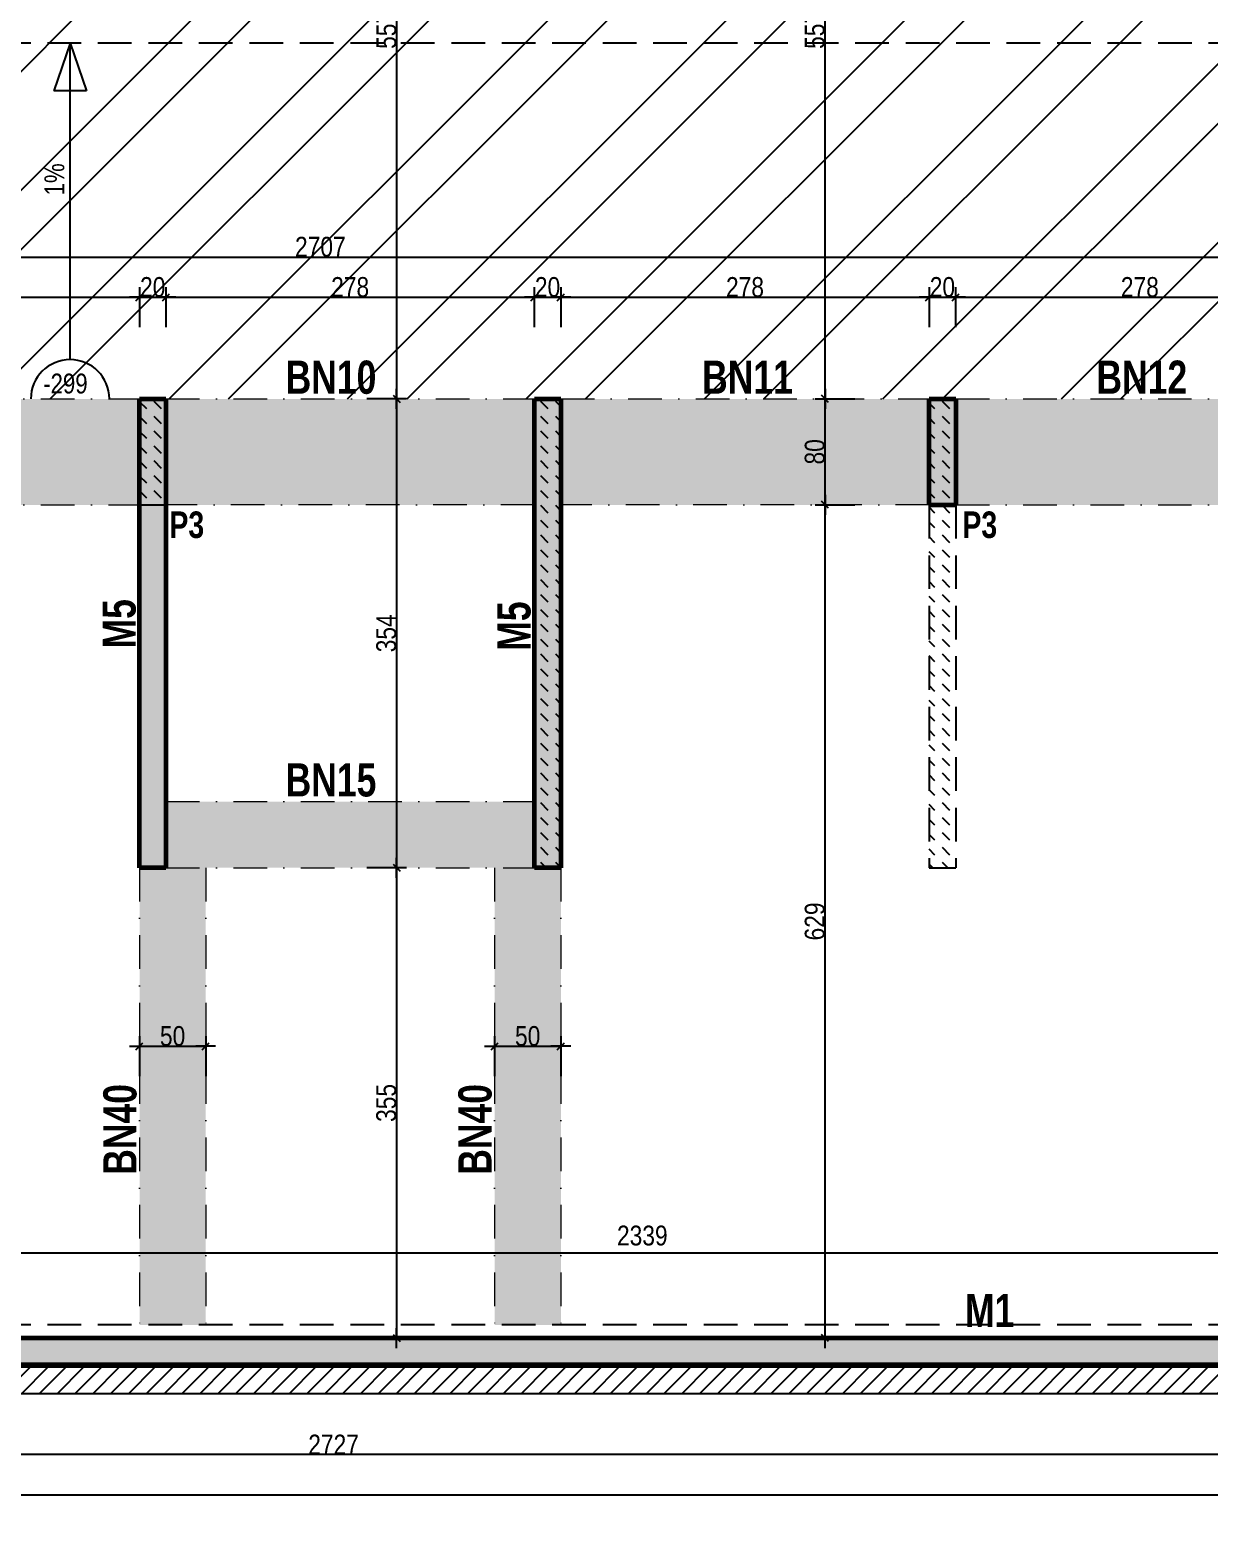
# Model space of a CAD drawing. Header units: millimetres. Extents: x -1921 to 5237, y 0 to 8595.
# Drawn here: x 1956 to 2846, y 2286 to 3417 of the extents above; entities that cross this region are included whole.
import ezdxf
from ezdxf.enums import TextEntityAlignment as Align

# ---------------------------------------------------------------- set-up
doc = ezdxf.new("R2010")
doc.units = ezdxf.units.MM
doc.linetypes.add('CACHEX2', pattern=[19.05, 12.7, -6.35])
doc.linetypes.add('TIRETPTX2', pattern=[50.8, 25.4, -12.7, 0, -12.7])
for name, color, linetype in [('01_cote_gen', 4, 'Continuous'), ('01_linteaux', 2, 'Continuous'), ('01_murs_sup', 2, 'CACHEX2'), ('01_poch_BN', 9, 'Continuous'), ('01_poch_murs', 253, 'Continuous'), ('01_poch_poteaux', 250, 'Continuous'), ('01_texte', 230, 'Continuous'), ('AA_COTES', 2, 'Continuous')]:
    doc.layers.add(name, color=color, linetype=linetype)
doc.layers.add('01_murs_coup', color=5, linetype='Continuous', lineweight=60)
doc.layers.add('01_tram_axes', color=2, linetype='TIRETPTX2', lineweight=9)
doc.styles.add('impact', font='impact.ttf')
doc.styles.add('MATTE_TXT', font='arial.ttf')
doc.styles.add('STYLE2', font='ARIALN.TTF')
doc.dimstyles.new('JB50', dxfattribs={"dimscale": 0.1, "dimtxt": 150, "dimasz": 15, "dimexe": 0.1, "dimexo": 0.1, "dimgap": 0.09, "dimtad": 1, "dimdec": 1, "dimdsep": 46, "dimtxsty": 'STYLE2', "dimblk1": 'BOND_G', "dimblk2": 'BOND_D', "dimsah": 1, "dimcen": 1.5, "dimdle": 0.01, "dimse1": 1, "dimse2": 1, "dimclrd": 4, "dimclre": 2, "dimclrt": 6, "dimazin": 2, "dimtfac": 2.333333, "dimtdec": 1, "dimtix": 1, "dimtmove": 2, "dimatfit": 3, "dimldrblk": 'BOND_G', "dimfxl": 1, "dimtolj": 1, "dimtzin": 0, "dimarcsym": 0})
pattern_1 = [(135, (-40566.9674, 43643.463), (-11.2253202, 9e-16), [7.9375, -7.9375])]

# ---------------------------------------------------------------- blocks, each defined once
blk = doc.blocks.new('BOND_G')
at = {"layer": 'AA_COTES', "color": 0}
for p, q in [((0, -5), (0, 15)), ((5, 0), (-5, 0)), ((1.77, 1.77), (-1.77, -1.77))]:
    blk.add_line(p, q, dxfattribs=at)
blk = doc.blocks.new('BOND_D')
at = {"layer": 'AA_COTES', "color": 0}
for p, q in [((5, 0), (-5, 0)), ((-1.77, -1.77), (1.77, 1.77)), ((0, 5), (0, -15))]:
    blk.add_line(p, q, dxfattribs=at)
blk = doc.blocks.new('*D236')
at = {"layer": '01_cote_gen', "color": 4, "lineweight": -2, "transparency": 16777216}
blk.add_line((1762.4, 3215.6), (2037.4, 3215.6), dxfattribs=at)
at = {"layer": 'DEFPOINTS', "color": 0}
for p in [(2038.9, 3215.6), (1760.9, 3193.1), (2038.9, 3193.1)]:
    blk.add_point(p, dxfattribs=at)
at = {"layer": '01_cote_gen', "color": 4, "lineweight": -2, "transparency": 16777216, "xscale": 1.5, "yscale": 1.5, "zscale": 1.5, "rotation": 180}
blk.add_blockref('BOND_G', (1760.9, 3215.6), dxfattribs=at)
at = {"layer": '01_cote_gen', "color": 4, "lineweight": -2, "transparency": 16777216, "xscale": 1.5, "yscale": 1.5, "zscale": 1.5}
blk.add_blockref('BOND_D', (2038.9, 3215.6), dxfattribs=at)
at = {"layer": '01_cote_gen', "color": 6, "transparency": 16777216, "insert": (1899.9, 3223.2), "char_height": 15, "attachment_point": 5, "style": 'STYLE2'}
blk.add_mtext('\\A1;278', dxfattribs=at)
blk = doc.blocks.new('*D237')
at = {"layer": '01_cote_gen', "color": 4, "lineweight": -2, "transparency": 16777216}
blk.add_line((2040.4, 3215.6), (2057.4, 3215.6), dxfattribs=at)
at = {"layer": 'DEFPOINTS', "color": 0}
for p in [(2058.9, 3215.6), (2038.9, 3193.1), (2058.9, 3193.1)]:
    blk.add_point(p, dxfattribs=at)
at = {"layer": '01_cote_gen', "color": 4, "lineweight": -2, "transparency": 16777216, "xscale": 1.5, "yscale": 1.5, "zscale": 1.5, "rotation": 180}
blk.add_blockref('BOND_G', (2038.9, 3215.6), dxfattribs=at)
at = {"layer": '01_cote_gen', "color": 4, "lineweight": -2, "transparency": 16777216, "xscale": 1.5, "yscale": 1.5, "zscale": 1.5}
blk.add_blockref('BOND_D', (2058.9, 3215.6), dxfattribs=at)
at = {"layer": '01_cote_gen', "color": 6, "transparency": 16777216, "insert": (2048.9, 3223.2), "char_height": 15, "attachment_point": 5, "style": 'STYLE2'}
blk.add_mtext('\\A1;20', dxfattribs=at)
blk = doc.blocks.new('*D238')
at = {"layer": '01_cote_gen', "color": 4, "lineweight": -2, "transparency": 16777216}
blk.add_line((2060.4, 3215.6), (2335.4, 3215.6), dxfattribs=at)
at = {"layer": 'DEFPOINTS', "color": 0}
for p in [(2336.9, 3215.6), (2058.9, 3193.1), (2336.9, 3193.1)]:
    blk.add_point(p, dxfattribs=at)
at = {"layer": '01_cote_gen', "color": 4, "lineweight": -2, "transparency": 16777216, "xscale": 1.5, "yscale": 1.5, "zscale": 1.5, "rotation": 180}
blk.add_blockref('BOND_G', (2058.9, 3215.6), dxfattribs=at)
at = {"layer": '01_cote_gen', "color": 4, "lineweight": -2, "transparency": 16777216, "xscale": 1.5, "yscale": 1.5, "zscale": 1.5}
blk.add_blockref('BOND_D', (2336.9, 3215.6), dxfattribs=at)
at = {"layer": '01_cote_gen', "color": 6, "transparency": 16777216, "insert": (2197.9, 3223.2), "char_height": 15, "attachment_point": 5, "style": 'STYLE2'}
blk.add_mtext('\\A1;278', dxfattribs=at)
blk = doc.blocks.new('*D239')
at = {"layer": '01_cote_gen', "color": 4, "lineweight": -2, "transparency": 16777216}
blk.add_line((2338.4, 3215.6), (2355.4, 3215.6), dxfattribs=at)
at = {"layer": 'DEFPOINTS', "color": 0}
for p in [(2356.9, 3215.6), (2336.9, 3193.1), (2356.9, 3193.1)]:
    blk.add_point(p, dxfattribs=at)
at = {"layer": '01_cote_gen', "color": 4, "lineweight": -2, "transparency": 16777216, "xscale": 1.5, "yscale": 1.5, "zscale": 1.5, "rotation": 180}
blk.add_blockref('BOND_G', (2336.9, 3215.6), dxfattribs=at)
at = {"layer": '01_cote_gen', "color": 4, "lineweight": -2, "transparency": 16777216, "xscale": 1.5, "yscale": 1.5, "zscale": 1.5}
blk.add_blockref('BOND_D', (2356.9, 3215.6), dxfattribs=at)
at = {"layer": '01_cote_gen', "color": 6, "transparency": 16777216, "insert": (2346.9, 3223.2), "char_height": 15, "attachment_point": 5, "style": 'STYLE2'}
blk.add_mtext('\\A1;20', dxfattribs=at)
blk = doc.blocks.new('*D240')
at = {"layer": '01_cote_gen', "color": 4, "lineweight": -2, "transparency": 16777216}
blk.add_line((2358.4, 3215.6), (2633.4, 3215.6), dxfattribs=at)
at = {"layer": 'DEFPOINTS', "color": 0}
for p in [(2634.9, 3215.6), (2356.9, 3193.1), (2634.9, 3193.1)]:
    blk.add_point(p, dxfattribs=at)
at = {"layer": '01_cote_gen', "color": 4, "lineweight": -2, "transparency": 16777216, "xscale": 1.5, "yscale": 1.5, "zscale": 1.5, "rotation": 180}
blk.add_blockref('BOND_G', (2356.9, 3215.6), dxfattribs=at)
at = {"layer": '01_cote_gen', "color": 4, "lineweight": -2, "transparency": 16777216, "xscale": 1.5, "yscale": 1.5, "zscale": 1.5}
blk.add_blockref('BOND_D', (2634.9, 3215.6), dxfattribs=at)
at = {"layer": '01_cote_gen', "color": 6, "transparency": 16777216, "insert": (2495.9, 3223.2), "char_height": 15, "attachment_point": 5, "style": 'STYLE2'}
blk.add_mtext('\\A1;278', dxfattribs=at)
blk = doc.blocks.new('*D241')
at = {"layer": '01_cote_gen', "color": 4, "lineweight": -2, "transparency": 16777216}
blk.add_line((2636.4, 3215.6), (2653.4, 3215.6), dxfattribs=at)
at = {"layer": 'DEFPOINTS', "color": 0}
for p in [(2654.9, 3215.6), (2634.9, 3193.1), (2654.9, 3193.1)]:
    blk.add_point(p, dxfattribs=at)
at = {"layer": '01_cote_gen', "color": 4, "lineweight": -2, "transparency": 16777216, "xscale": 1.5, "yscale": 1.5, "zscale": 1.5, "rotation": 180}
blk.add_blockref('BOND_G', (2634.9, 3215.6), dxfattribs=at)
at = {"layer": '01_cote_gen', "color": 4, "lineweight": -2, "transparency": 16777216, "xscale": 1.5, "yscale": 1.5, "zscale": 1.5}
blk.add_blockref('BOND_D', (2654.9, 3215.6), dxfattribs=at)
at = {"layer": '01_cote_gen', "color": 6, "transparency": 16777216, "insert": (2644.9, 3223.2), "char_height": 15, "attachment_point": 5, "style": 'STYLE2'}
blk.add_mtext('\\A1;20', dxfattribs=at)
blk = doc.blocks.new('*D242')
at = {"layer": '01_cote_gen', "color": 4, "lineweight": -2, "transparency": 16777216}
blk.add_line((2656.4, 3215.6), (2931.4, 3215.6), dxfattribs=at)
at = {"layer": 'DEFPOINTS', "color": 0}
for p in [(2932.9, 3215.6), (2654.9, 3193.1), (2932.9, 3193.1)]:
    blk.add_point(p, dxfattribs=at)
at = {"layer": '01_cote_gen', "color": 4, "lineweight": -2, "transparency": 16777216, "xscale": 1.5, "yscale": 1.5, "zscale": 1.5, "rotation": 180}
blk.add_blockref('BOND_G', (2654.9, 3215.6), dxfattribs=at)
at = {"layer": '01_cote_gen', "color": 4, "lineweight": -2, "transparency": 16777216, "xscale": 1.5, "yscale": 1.5, "zscale": 1.5}
blk.add_blockref('BOND_D', (2932.9, 3215.6), dxfattribs=at)
at = {"layer": '01_cote_gen', "color": 6, "transparency": 16777216, "insert": (2793.9, 3223.2), "char_height": 15, "attachment_point": 5, "style": 'STYLE2'}
blk.add_mtext('\\A1;278', dxfattribs=at)
blk = doc.blocks.new('*D255')
at = {"layer": '01_cote_gen', "color": 4, "lineweight": -2, "transparency": 16777216}
blk.add_line((1191.4, 2494.2), (3527.4, 2494.2), dxfattribs=at)
at = {"layer": 'DEFPOINTS', "color": 0}
for p in [(3528.9, 2554.3), (1189.9, 2508.2), (3528.9, 2494.2)]:
    blk.add_point(p, dxfattribs=at)
at = {"layer": '01_cote_gen', "color": 4, "lineweight": -2, "transparency": 16777216, "xscale": 1.5, "yscale": 1.5, "zscale": 1.5, "rotation": 180}
blk.add_blockref('BOND_G', (1189.9, 2494.2), dxfattribs=at)
at = {"layer": '01_cote_gen', "color": 4, "lineweight": -2, "transparency": 16777216, "xscale": 1.5, "yscale": 1.5, "zscale": 1.5}
blk.add_blockref('BOND_D', (3528.9, 2494.2), dxfattribs=at)
at = {"layer": '01_cote_gen', "color": 6, "transparency": 16777216, "insert": (2418.4, 2507.2), "char_height": 15, "attachment_point": 5, "style": 'STYLE2'}
blk.add_mtext('\\A1;2339', dxfattribs=at)
blk = doc.blocks.new('*D266')
at = {"layer": '01_cote_gen', "color": 4, "lineweight": -2, "transparency": 16777216}
blk.add_line((823.4, 3245.9), (3527.4, 3245.9), dxfattribs=at)
at = {"layer": 'DEFPOINTS', "color": 0}
for p in [(3528.9, 3245.9), (3528.9, 3223.1), (821.9, 3193.1)]:
    blk.add_point(p, dxfattribs=at)
at = {"layer": '01_cote_gen', "color": 4, "lineweight": -2, "transparency": 16777216, "xscale": 1.5, "yscale": 1.5, "zscale": 1.5, "rotation": 180}
blk.add_blockref('BOND_G', (821.9, 3245.9), dxfattribs=at)
at = {"layer": '01_cote_gen', "color": 4, "lineweight": -2, "transparency": 16777216, "xscale": 1.5, "yscale": 1.5, "zscale": 1.5}
blk.add_blockref('BOND_D', (3528.9, 3245.9), dxfattribs=at)
at = {"layer": '01_cote_gen', "color": 6, "transparency": 16777216, "insert": (2175.4, 3253.6), "char_height": 15, "attachment_point": 5, "style": 'STYLE2'}
blk.add_mtext('\\A1;2707', dxfattribs=at)
blk = doc.blocks.new('*D343')
at = {"layer": '01_cote_gen', "color": 4, "lineweight": -2, "transparency": 16777216}
blk.add_line((2232.9, 3694.3), (2232.9, 3140.4), dxfattribs=at)
at = {"layer": 'DEFPOINTS', "color": 0}
for p in [(2210.4, 3695.8), (2058.9, 3138.9), (2232.9, 3138.9)]:
    blk.add_point(p, dxfattribs=at)
at = {"layer": '01_cote_gen', "color": 4, "lineweight": -2, "transparency": 16777216, "xscale": 1.5, "yscale": 1.5, "zscale": 1.5}
for name, p, rotation in [('BOND_G', (2232.9, 3695.8), 90), ('BOND_D', (2232.9, 3138.9), 270)]:
    blk.add_blockref(name, p, dxfattribs=dict(at, rotation=rotation))
at = {"layer": '01_cote_gen', "color": 6, "transparency": 16777216, "insert": (2225.3, 3417.4), "char_height": 15, "attachment_point": 5, "rotation": 90, "style": 'STYLE2'}
blk.add_mtext('\\A1;557', dxfattribs=at)
blk = doc.blocks.new('*D344')
at = {"layer": '01_cote_gen', "color": 4, "lineweight": -2, "transparency": 16777216}
blk.add_line((2232.9, 3137.4), (2232.9, 2786.4), dxfattribs=at)
at = {"layer": 'DEFPOINTS', "color": 0}
for p in [(2210.4, 3138.9), (2058.9, 2784.9), (2232.9, 2784.9)]:
    blk.add_point(p, dxfattribs=at)
at = {"layer": '01_cote_gen', "color": 4, "lineweight": -2, "transparency": 16777216, "xscale": 1.5, "yscale": 1.5, "zscale": 1.5}
for name, p, rotation in [('BOND_G', (2232.9, 3138.9), 90), ('BOND_D', (2232.9, 2784.9), 270)]:
    blk.add_blockref(name, p, dxfattribs=dict(at, rotation=rotation))
at = {"layer": '01_cote_gen', "color": 6, "transparency": 16777216, "insert": (2225.2, 2961.9), "char_height": 15, "attachment_point": 5, "rotation": 90, "style": 'STYLE2'}
blk.add_mtext('\\A1;354', dxfattribs=at)
blk = doc.blocks.new('*D345')
at = {"layer": '01_cote_gen', "color": 4, "lineweight": -2, "transparency": 16777216}
blk.add_line((2232.9, 2783.4), (2232.9, 2431.4), dxfattribs=at)
at = {"layer": 'DEFPOINTS', "color": 0}
for p in [(2210.4, 2784.9), (2210.4, 2429.9), (2232.9, 2429.9)]:
    blk.add_point(p, dxfattribs=at)
at = {"layer": '01_cote_gen', "color": 4, "lineweight": -2, "transparency": 16777216, "xscale": 1.5, "yscale": 1.5, "zscale": 1.5}
for name, p, rotation in [('BOND_G', (2232.9, 2784.9), 90), ('BOND_D', (2232.9, 2429.9), 270)]:
    blk.add_blockref(name, p, dxfattribs=dict(at, rotation=rotation))
at = {"layer": '01_cote_gen', "color": 6, "transparency": 16777216, "insert": (2225.2, 2607.4), "char_height": 15, "attachment_point": 5, "rotation": 90, "style": 'STYLE2'}
blk.add_mtext('\\A1;355', dxfattribs=at)
blk = doc.blocks.new('*D346')
at = {"layer": '01_cote_gen', "color": 4, "lineweight": -2, "transparency": 16777216}
blk.add_line((2556.3, 3060.4), (2556.3, 3137.4), dxfattribs=at)
at = {"layer": 'DEFPOINTS', "color": 0}
for p in [(2556.3, 3138.9), (2654.9, 3138.9), (2634.9, 3058.9)]:
    blk.add_point(p, dxfattribs=at)
at = {"layer": '01_cote_gen', "color": 4, "lineweight": -2, "transparency": 16777216, "xscale": 1.5, "yscale": 1.5, "zscale": 1.5}
for name, p, rotation in [('BOND_D', (2556.3, 3138.9), 90), ('BOND_G', (2556.3, 3058.9), 270)]:
    blk.add_blockref(name, p, dxfattribs=dict(at, rotation=rotation))
at = {"layer": '01_cote_gen', "color": 6, "transparency": 16777216, "insert": (2548.6, 3098.9), "char_height": 15, "attachment_point": 5, "rotation": 90, "style": 'STYLE2'}
blk.add_mtext('\\A1;80', dxfattribs=at)
blk = doc.blocks.new('*D347')
at = {"layer": '01_cote_gen', "color": 4, "lineweight": -2, "transparency": 16777216}
blk.add_line((2556.3, 3140.4), (2556.3, 3694.3), dxfattribs=at)
at = {"layer": 'DEFPOINTS', "color": 0}
for p in [(2556.3, 3695.8), (2664.9, 3695.8), (2578.8, 3138.9)]:
    blk.add_point(p, dxfattribs=at)
at = {"layer": '01_cote_gen', "color": 4, "lineweight": -2, "transparency": 16777216, "xscale": 1.5, "yscale": 1.5, "zscale": 1.5}
for name, p, rotation in [('BOND_D', (2556.3, 3695.8), 90), ('BOND_G', (2556.3, 3138.9), 270)]:
    blk.add_blockref(name, p, dxfattribs=dict(at, rotation=rotation))
at = {"layer": '01_cote_gen', "color": 6, "transparency": 16777216, "insert": (2548.6, 3417.4), "char_height": 15, "attachment_point": 5, "rotation": 90, "style": 'STYLE2'}
blk.add_mtext('\\A1;557', dxfattribs=at)
blk = doc.blocks.new('*D355')
at = {"layer": '01_cote_gen', "color": 4, "lineweight": -2, "transparency": 16777216}
blk.add_line((2556.3, 2431.4), (2556.3, 3057.4), dxfattribs=at)
at = {"layer": 'DEFPOINTS', "color": 0}
for p in [(2556.3, 3058.9), (2578.8, 3058.9), (2646.5, 2429.9)]:
    blk.add_point(p, dxfattribs=at)
at = {"layer": '01_cote_gen', "color": 4, "lineweight": -2, "transparency": 16777216, "xscale": 1.5, "yscale": 1.5, "zscale": 1.5}
for name, p, rotation in [('BOND_D', (2556.3, 3058.9), 90), ('BOND_G', (2556.3, 2429.9), 270)]:
    blk.add_blockref(name, p, dxfattribs=dict(at, rotation=rotation))
at = {"layer": '01_cote_gen', "color": 6, "transparency": 16777216, "insert": (2548.6, 2744.4), "char_height": 15, "attachment_point": 5, "rotation": 90, "style": 'STYLE2'}
blk.add_mtext('\\A1;629', dxfattribs=at)
blk = doc.blocks.new('*D366')
at = {"layer": '01_cote_gen', "color": 4, "lineweight": -2, "transparency": 16777216}
blk.add_line((3547.4, 2342), (823.4, 2342), dxfattribs=at)
at = {"layer": 'DEFPOINTS', "color": 0}
for p in [(821.9, 2409.9), (3548.9, 2409.9), (821.9, 2342)]:
    blk.add_point(p, dxfattribs=at)
at = {"layer": '01_cote_gen', "color": 4, "lineweight": -2, "transparency": 16777216, "xscale": 1.5, "yscale": 1.5, "zscale": 1.5, "rotation": 180}
blk.add_blockref('BOND_D', (821.9, 2342), dxfattribs=at)
at = {"layer": '01_cote_gen', "color": 4, "lineweight": -2, "transparency": 16777216, "xscale": 1.5, "yscale": 1.5, "zscale": 1.5}
blk.add_blockref('BOND_G', (3548.9, 2342), dxfattribs=at)
at = {"layer": '01_cote_gen', "color": 6, "transparency": 16777216, "insert": (2185.4, 2349.5), "char_height": 15, "attachment_point": 5, "style": 'STYLE2'}
blk.add_mtext('\\A1;2727', dxfattribs=at)
blk = doc.blocks.new('*D369')
at = {"layer": '01_cote_gen', "color": 4, "lineweight": -2, "transparency": 16777216}
blk.add_line((3547.4, 2311.3), (-92, 2311.3), dxfattribs=at)
at = {"layer": 'DEFPOINTS', "color": 0}
for p in [(-93.5, 2334.5), (3548.9, 2334.5), (-93.5, 2311.3)]:
    blk.add_point(p, dxfattribs=at)
at = {"layer": '01_cote_gen', "color": 4, "lineweight": -2, "transparency": 16777216, "xscale": 1.5, "yscale": 1.5, "zscale": 1.5, "rotation": 180}
blk.add_blockref('BOND_D', (-93.5, 2311.3), dxfattribs=at)
at = {"layer": '01_cote_gen', "color": 4, "lineweight": -2, "transparency": 16777216, "xscale": 1.5, "yscale": 1.5, "zscale": 1.5}
blk.add_blockref('BOND_G', (3548.9, 2311.3), dxfattribs=at)
at = {"layer": '01_cote_gen', "color": 6, "transparency": 16777216, "insert": (1727.7, 2319), "char_height": 15, "attachment_point": 5, "style": 'STYLE2'}
blk.add_mtext('\\A1;3642.4', dxfattribs=at)
blk = doc.blocks.new('*D677')
at = {"layer": '01_cote_gen', "color": 4, "lineweight": -2, "transparency": 16777216}
blk.add_line((2040.4, 2650.2), (2087.4, 2650.2), dxfattribs=at)
at = {"layer": 'DEFPOINTS', "color": 0}
for p in [(2038.9, 2646.3), (2088.9, 2650.2), (2088.9, 2646.3)]:
    blk.add_point(p, dxfattribs=at)
at = {"layer": '01_cote_gen', "color": 4, "lineweight": -2, "transparency": 16777216, "xscale": 1.5, "yscale": 1.5, "zscale": 1.5, "rotation": 180}
blk.add_blockref('BOND_G', (2038.9, 2650.2), dxfattribs=at)
at = {"layer": '01_cote_gen', "color": 4, "lineweight": -2, "transparency": 16777216, "xscale": 1.5, "yscale": 1.5, "zscale": 1.5}
blk.add_blockref('BOND_D', (2088.9, 2650.2), dxfattribs=at)
at = {"layer": '01_cote_gen', "color": 6, "transparency": 16777216, "insert": (2063.9, 2657.8), "char_height": 15, "attachment_point": 5, "style": 'STYLE2'}
blk.add_mtext('\\A1;50', dxfattribs=at)
blk = doc.blocks.new('*D678')
at = {"layer": '01_cote_gen', "color": 4, "lineweight": -2, "transparency": 16777216}
blk.add_line((2308.4, 2650.2), (2355.4, 2650.2), dxfattribs=at)
at = {"layer": 'DEFPOINTS', "color": 0}
for p in [(2356.9, 2650.2), (2306.9, 2641.6), (2356.9, 2641.6)]:
    blk.add_point(p, dxfattribs=at)
at = {"layer": '01_cote_gen', "color": 4, "lineweight": -2, "transparency": 16777216, "xscale": 1.5, "yscale": 1.5, "zscale": 1.5, "rotation": 180}
blk.add_blockref('BOND_G', (2306.9, 2650.2), dxfattribs=at)
at = {"layer": '01_cote_gen', "color": 4, "lineweight": -2, "transparency": 16777216, "xscale": 1.5, "yscale": 1.5, "zscale": 1.5}
blk.add_blockref('BOND_D', (2356.9, 2650.2), dxfattribs=at)
at = {"layer": '01_cote_gen', "color": 6, "transparency": 16777216, "insert": (2331.9, 2657.8), "char_height": 15, "attachment_point": 5, "style": 'STYLE2'}
blk.add_mtext('\\A1;50', dxfattribs=at)

msp = doc.modelspace()

# ---------------------------------------------------------------- hatches: boundary and pattern name
at = {"layer": '01_murs_sup', "ltscale": 2}
h = msp.add_hatch(dxfattribs=at)
h.set_pattern_fill('DASH', color=256, scale=2.5, angle=135)
h.set_pattern_definition(pattern_1)
h.paths.add_polyline_path([(541.93, 3138.86), (521.93, 3138.86), (521.93, 3058.86), (541.93, 3058.86)])
h.paths.add_polyline_path([(839.93, 3138.86), (821.93, 3138.86), (821.93, 2409.86), (3548.89, 2409.86), (3548.89, 3260.88), (3718.88, 3260.88), (3718.88, 4625.85), (3698.88, 4625.85), (3698.88, 4607.85), (3698.88, 3280.88), (3528.89, 3280.88), (3528.89, 2429.86), (1189.92, 2429.86), (1189.92, 3138.86), (1169.92, 3138.86), (1169.92, 2429.86), (839.93, 2429.86)])
h.paths.add_polyline_path([(3695.76, 4130.92), (3722.37, 4130.92), (3722.37, 4162.15), (3695.76, 4162.15)], flags=9)
h.paths.add_polyline_path([(819.18, 2469.07), (836.24, 2469.07), (836.24, 2500.3), (819.18, 2500.3)], flags=9)
h.paths.add_polyline_path([(817.09, 2486.38), (843.7, 2486.38), (843.7, 2517.61), (817.09, 2517.61)], flags=9)
h.paths.add_polyline_path([(1166.8, 2486.38), (1193.41, 2486.38), (1193.41, 2517.61), (1166.8, 2517.61)], flags=25)
h.paths.add_polyline_path([(3525.76, 2486.38), (3552.38, 2486.38), (3552.38, 2517.61), (3525.76, 2517.61)], flags=25)
h = msp.add_hatch(dxfattribs=at)
h.set_pattern_fill('DASH', color=256, scale=2.5, angle=135)
h.set_pattern_definition(pattern_1)
h.paths.add_polyline_path([(2058.92, 3138.86), (2038.92, 3138.86), (2038.92, 3058.86), (2058.92, 3058.86)])
h = msp.add_hatch(dxfattribs=at)
h.set_pattern_fill('DASH', color=256, scale=2.5, angle=135)
h.set_pattern_definition(pattern_1)
h.paths.add_polyline_path([(2356.92, 3138.86), (2336.92, 3138.86), (2336.92, 2784.87), (2356.92, 2784.87)])
h.paths.add_polyline_path([(2654.92, 3138.86), (2634.92, 3138.86), (2634.92, 3058.86), (2654.92, 3058.86)])
h.paths.add_polyline_path([(2654.92, 3058.86), (2634.92, 3058.86), (2634.92, 2784.87), (2654.92, 2784.87)])
h.paths.add_polyline_path([(2952.93, 3138.86), (2932.93, 3138.86), (2932.93, 3058.86), (2952.93, 3058.86)])
h.paths.add_polyline_path([(3250.92, 3138.86), (3230.92, 3138.86), (3230.92, 3058.86), (3250.92, 3058.86)])
at = {"layer": '01_poch_BN'}
h = msp.add_hatch(dxfattribs=at)
h.set_pattern_fill('ANSI31', color=256, scale=3)
h.set_pattern_definition([(45, (-40566.967, 43643.463), (-6.7351921, 6.7351921), [])])
h.paths.add_polyline_path([(3570.89, 3238.88), (3740.88, 3238.88), (3740.88, 4634.27), (3720.88, 4634.27), (3720.88, 3258.88), (3550.89, 3258.88), (3550.89, 2407.86), (-92.65, 2407.86), (-595.2, 1871.58), (-580.6, 1857.91), (-83.98, 2387.86), (3570.89, 2387.86)])
h.paths.add_polyline_path([(3550.98, 3182.87), (3577.6, 3182.87), (3577.6, 3214.1), (3550.98, 3214.1)], flags=16)
at = {"layer": '01_poch_BN', "ltscale": 2}
h = msp.add_hatch(color=256, dxfattribs=at)
h.dxf.hatch_style = 1
h.paths.add_polyline_path([(186.92, 3138.86), (-73.08, 3138.86), (-73.08, 3058.86), (186.92, 3058.86)])
h.paths.add_polyline_path([(521.93, 3138.86), (206.92, 3138.86), (206.93, 3058.85), (521.93, 3058.86)])
h.paths.add_polyline_path([(801.93, 3138.86), (541.93, 3138.86), (541.93, 3058.86), (801.93, 3058.86)])
h.paths.add_polyline_path([(1169.92, 3138.86), (839.93, 3138.86), (839.93, 3058.86), (1169.92, 3058.86)])
h.paths.add_polyline_path([(1442.92, 3138.86), (1189.92, 3138.86), (1189.92, 3058.86), (1442.92, 3058.86)])
h.paths.add_polyline_path([(1740.92, 3138.86), (1462.92, 3138.86), (1462.92, 3058.86), (1740.92, 3058.86)])
h.paths.add_polyline_path([(2038.92, 3138.86), (1760.92, 3138.86), (1760.92, 3058.86), (2038.92, 3058.86)])
h.paths.add_polyline_path([(2634.92, 3138.86), (2356.92, 3138.86), (2356.92, 3058.86), (2634.92, 3058.86)])
h.paths.add_polyline_path([(2336.92, 3138.86), (2058.92, 3138.86), (2058.92, 3058.86), (2336.92, 3058.86)])
h.paths.add_polyline_path([(2932.93, 3138.86), (2654.92, 3138.86), (2654.92, 3058.86), (2932.93, 3058.86)])
h.paths.add_polyline_path([(3230.92, 3138.86), (2952.93, 3138.86), (2952.93, 3058.86), (3230.92, 3058.86)])
h.paths.add_polyline_path([(3528.89, 3138.86), (3250.92, 3138.86), (3250.92, 3058.86), (3528.89, 3058.86)])
h.paths.add_polyline_path([(2336.92, 2834.87), (2058.92, 2834.87), (2058.92, 2784.87), (2336.92, 2784.87)])
h = msp.add_hatch(color=256, dxfattribs=at)
h.dxf.hatch_style = 1
h.paths.add_polyline_path([(2088.92, 2784.87), (2058.92, 2784.87), (2038.92, 2784.87), (2038.92, 2439.86), (2088.92, 2439.86)])
h.paths.add_polyline_path([(2050.7, 2642.31), (2077.31, 2642.31), (2077.31, 2673.54), (2050.7, 2673.54)], flags=24)
h = msp.add_hatch(color=256, dxfattribs=at)
h.dxf.hatch_style = 1
h.paths.add_polyline_path([(2356.92, 2784.87), (2326.92, 2784.87), (2306.92, 2784.87), (2306.92, 2439.86), (2356.92, 2439.86)])
h.paths.add_polyline_path([(2318.7, 2642.31), (2345.31, 2642.31), (2345.31, 2673.54), (2318.7, 2673.54)], flags=24)
at = {"layer": '01_poch_murs'}
h = msp.add_hatch(color=256, dxfattribs=at)
h.dxf.hatch_style = 1
h.paths.add_polyline_path([(3548.89, 4445.31), (3528.89, 4445.31), (3528.89, 4395.31), (3548.89, 4395.31)])
h.paths.add_polyline_path([(3718.88, 4445.31), (3698.88, 4445.31), (3698.88, 4395.31), (3718.88, 4395.31)])
h.paths.add_polyline_path([(3718.88, 4395.31), (3698.88, 4395.31), (3698.88, 3280.88), (3528.89, 3280.88), (3528.89, 2429.86), (1189.92, 2429.86), (1189.92, 3138.86), (1169.92, 3138.86), (1169.92, 2429.86), (839.93, 2429.86), (839.93, 3138.86), (821.93, 3138.86), (821.93, 2409.86), (3548.89, 2409.86), (3548.89, 3260.88), (3718.88, 3260.88)])
h.paths.add_polyline_path([(3548.89, 4395.31), (3528.89, 4395.31), (3528.89, 3507.88), (3548.89, 3507.88)], flags=17)
h = msp.add_hatch(dxfattribs=at)
h.set_pattern_fill('ANSI32', color=256, scale=10)
h.paths.add_polyline_path([(819.92, 3638.87), (483.92, 3638.87), (483.92, 3695.88), (439.92, 3695.88), (292.92, 3695.88), (234.92, 3695.88), (-25.08, 3695.88), (-45.08, 3695.88), (-305.08, 3695.88), (-325.08, 3695.88), (-585.08, 3695.88), (-585.08, 3642.92), (-585.08, 3540.92), (-585.08, 3468.92), (-585.08, 3427.35), (819.92, 3427.35)])
h.paths.add_polyline_path([(3518.89, 3407.35), (821.92, 3407.35), (821.93, 3138.86), (839.93, 3138.86), (1169.92, 3138.86), (1189.92, 3138.86), (1442.92, 3138.86), (1462.92, 3138.86), (1740.92, 3138.86), (1760.92, 3138.86), (2038.92, 3138.86), (2058.92, 3138.86), (2336.92, 3138.86), (2356.92, 3138.86), (2634.92, 3138.86), (2654.92, 3138.86), (2932.93, 3138.86), (2952.93, 3138.86), (3230.92, 3138.86), (3250.92, 3138.86), (3518.89, 3138.86)])
h.paths.add_polyline_path([(819.92, 3407.35), (-585.08, 3407.35), (-585.08, 3368.93), (-585.08, 3278.92), (-585.08, 3138.92), (-93.08, 3138.86), (-73.08, 3138.86), (186.92, 3138.86), (206.92, 3138.86), (521.93, 3138.86), (541.93, 3138.86), (801.93, 3138.86), (819.92, 3138.86)])
h.paths.add_polyline_path([(819.92, 3427.35), (-585.08, 3427.35), (-585.08, 3407.35), (819.92, 3407.35)])
h.paths.add_polyline_path([(3518.89, 3427.35), (821.92, 3427.35), (821.92, 3407.35), (3518.89, 3407.35)])
edge = h.paths.add_edge_path()
edge.add_arc((1729.7, 3492.8), 30.98, 0, 360)
h.paths.add_polyline_path([(3518.89, 3695.84), (3258.89, 3695.84), (3238.89, 3695.84), (2974.89, 3695.84), (2954.89, 3695.84), (2684.89, 3695.84), (2664.89, 3695.84), (2400.89, 3695.84), (2380.89, 3695.84), (2110.89, 3695.84), (2090.89, 3695.84), (1820.89, 3695.84), (1800.89, 3695.84), (1537.89, 3695.84), (1517.89, 3695.84), (1167.89, 3695.84), (1167.89, 3695.86), (1143.11, 3695.82), (1042.51, 3695.86), (1022.92, 3695.86), (1022.92, 3638.87), (821.92, 3638.87), (821.92, 3427.35), (3518.89, 3427.35)])
at = {"layer": '01_poch_poteaux'}
h = msp.add_hatch(color=256, dxfattribs=at)
h.dxf.hatch_style = 1
h.paths.add_polyline_path([(2058.92, 3138.86), (2038.92, 3138.86), (2038.92, 2784.87), (2058.92, 2784.87)])
h = msp.add_hatch(color=256, dxfattribs=at)
h.dxf.hatch_style = 1
h.paths.add_polyline_path([(2356.92, 3138.86), (2336.92, 3138.86), (2336.92, 2784.87), (2356.92, 2784.87)])
at = {"layer": '01_poch_poteaux', "ltscale": 2}
h = msp.add_hatch(color=256, dxfattribs=at)
h.dxf.hatch_style = 1
h.paths.add_polyline_path([(2654.92, 3138.86), (2634.92, 3138.86), (2634.92, 3058.86), (2654.92, 3058.86)])
h.paths.add_polyline_path([(2952.93, 3138.86), (2932.93, 3138.86), (2932.93, 3058.86), (2952.93, 3058.86)])
h.paths.add_polyline_path([(3250.92, 3138.86), (3230.92, 3138.86), (3230.92, 3058.86), (3250.92, 3058.86)])

# ---------------------------------------------------------------- linework, layer by layer
at = {"layer": '01_linteaux'}
for p, q in [((3550.89, 2407.86), (-92.65, 2407.86)), ((3570.89, 2387.86), (-83.98, 2387.86))]:
    msp.add_line(p, q, dxfattribs=at)
at = {"layer": '01_murs_coup'}
for p, q in [((2038.92, 2784.87), (2038.92, 3138.86)), ((2038.92, 3138.86), (2058.92, 3138.86)), ((2058.92, 3138.86), (2058.92, 2784.87)), ((2336.92, 2784.87), (2336.92, 3138.86)), ((2336.92, 3138.86), (2356.92, 3138.86)), ((2356.92, 3138.86), (2356.92, 2784.87)), ((2634.92, 3138.86), (2654.92, 3138.86)), ((2634.92, 3058.86), (2634.92, 3138.86)), ((2654.92, 3138.86), (2654.92, 3058.86)), ((2634.92, 3058.86), (2654.92, 3058.86)), ((2058.92, 2784.87), (2038.92, 2784.87)), ((2356.92, 2784.87), (2336.92, 2784.87)), ((3528.89, 2429.86), (1189.92, 2429.86)), ((821.93, 2409.86), (3548.89, 2409.86))]:
    msp.add_line(p, q, dxfattribs=at)
at = {"layer": '01_murs_sup', "ltscale": 2}
for p, q in [((3518.89, 3407.35), (-585.08, 3407.35)), ((2038.92, 3058.86), (2058.92, 3058.86)), ((2634.92, 3058.86), (2634.92, 2784.87)), ((2654.92, 3058.86), (2654.92, 2784.87)), ((2634.92, 2784.87), (2654.92, 2784.87)), ((3518.89, 2439.86), (-1164.07, 2439.86))]:
    msp.add_line(p, q, dxfattribs=at)
at = {"layer": '01_texte'}
for p, q in [((1986.53, 3407.35), (1974.14, 3371.43)), ((1986.53, 3168.5), (1986.53, 3407.35)), ((1986.53, 3407.35), (1998.92, 3371.43)), ((1998.92, 3371.43), (1974.14, 3371.43))]:
    msp.add_line(p, q, dxfattribs=at)
msp.add_arc((1986.53, 3138.86), 29.64, 0, 180, dxfattribs=at)
at = {"layer": '01_tram_axes'}
for p, q in [((1760.92, 3138.86), (2038.92, 3138.86)), ((2058.92, 3138.86), (2336.92, 3138.86)), ((2356.92, 3138.86), (2634.92, 3138.86)), ((2654.92, 3138.86), (2932.93, 3138.86)), ((1760.92, 3058.86), (2038.92, 3058.86)), ((2336.92, 3058.86), (2058.92, 3058.86)), ((2634.92, 3058.86), (2356.92, 3058.86)), ((2654.92, 3058.86), (2932.93, 3058.86)), ((2058.92, 2834.87), (2336.92, 2834.87)), ((2038.92, 2784.87), (2038.92, 2429.86)), ((2058.92, 2784.87), (2336.92, 2784.87)), ((2088.92, 2784.87), (2088.92, 2429.86)), ((2306.92, 2784.87), (2306.92, 2429.86)), ((2356.92, 2784.87), (2356.92, 2429.86))]:
    msp.add_line(p, q, dxfattribs=at)

# ---------------------------------------------------------------- texts
at = {"layer": '01_texte', "style": 'MATTE_TXT', "width": 0.8}
msp.add_text('1%%%', height=15, rotation=90, dxfattribs=at).set_placement((1986.69, 3304.56), align=Align.BOTTOM_CENTER)
at = {"layer": '01_texte', "style": 'impact'}
for s, height, p in [('BN10', 25, (2183.43, 3135.24)), ('BN11', 25, (2497.77, 3135.24)), ('BN12', 25, (2795.39, 3135.24)), ('P3', 20, (2074.61, 3027.89)), ('P3', 20, (2673.12, 3027.89)), ('BN15', 25, (2183.43, 2831.24)), ('M1', 25, (2680.54, 2430.63))]:
    msp.add_text(s, height=height, dxfattribs=at).set_placement(p, align=Align.BOTTOM_CENTER)
at = {"layer": '01_texte', "style": 'MATTE_TXT', "width": 0.8}
msp.add_text('-299', height=15, dxfattribs=at).set_placement((1983, 3138.46), align=Align.BOTTOM_CENTER)
at = {"layer": '01_texte', "style": 'impact'}
for s, p in [('M5', (2043.54, 2969.07)), ('M5', (2341.54, 2967.35)), ('BN40', (2044.11, 2587.4)), ('BN40', (2312.11, 2587.4))]:
    msp.add_text(s, height=25, rotation=90, dxfattribs=at).set_placement(p, align=Align.BOTTOM_CENTER)

# ---------------------------------------------------------------- dimensions: what is measured, and where the dimension line sits
at = {"layer": '01_cote_gen'}
for base, p1, p2, picture, middle in [((2232.91, 3138.86), (2210.41, 3695.84), (2058.92, 3138.86), '*D343', (2225.28, 3417.35)), ((2556.28, 3695.84), (2578.78, 3138.86), (2664.89, 3695.84), '*D347', (2548.64, 3417.35)), ((2232.91, 2784.87), (2210.41, 3138.86), (2058.92, 2784.87), '*D344', (2225.25, 2961.86)), ((2556.28, 3138.86), (2634.92, 3058.86), (2654.92, 3138.86), '*D346', (2548.61, 3098.86)), ((2556.28, 3058.86), (2646.46, 2429.86), (2578.78, 3058.86), '*D355', (2548.61, 2744.36)), ((2232.91, 2429.86), (2210.41, 2784.87), (2210.41, 2429.86), '*D345', (2225.25, 2607.36))]:
    dim = msp.add_linear_dim(base=base, p1=p1, p2=p2, angle=90, dimstyle='JB50', dxfattribs=at)
    dim.commit()
    dim.dimension.update_dxf_attribs({"geometry": picture, "text_midpoint": middle})
for base, p1, p2, picture, middle in [((3528.89, 3245.91), (821.93, 3193.06), (3528.89, 3223.06), '*D266', (2175.41, 3253.58)), ((2038.92, 3215.56), (1760.92, 3193.06), (2038.92, 3193.06), '*D236', (1899.92, 3223.23)), ((2058.92, 3215.56), (2038.92, 3193.06), (2058.92, 3193.06), '*D237', (2048.92, 3223.23)), ((2336.92, 3215.56), (2058.92, 3193.06), (2336.92, 3193.06), '*D238', (2197.92, 3223.23)), ((2356.92, 3215.56), (2336.92, 3193.06), (2356.92, 3193.06), '*D239', (2346.92, 3223.23)), ((2634.92, 3215.56), (2356.92, 3193.06), (2634.92, 3193.06), '*D240', (2495.92, 3223.23)), ((2654.92, 3215.56), (2634.92, 3193.06), (2654.92, 3193.06), '*D241', (2644.92, 3223.23)), ((2932.93, 3215.56), (2654.92, 3193.06), (2932.93, 3193.06), '*D242', (2793.93, 3223.23)), ((2088.92, 2650.18), (2038.92, 2646.28), (2088.92, 2646.28), '*D677', (2063.92, 2657.85)), ((2356.92, 2650.18), (2306.92, 2641.6), (2356.92, 2641.6), '*D678', (2331.92, 2657.85)), ((821.93, 2341.96), (3548.89, 2409.86), (821.93, 2409.86), '*D366', (2185.41, 2349.5)), ((-93.51, 2311.33), (3548.89, 2334.46), (-93.51, 2334.46), '*D369', (1727.69, 2319))]:
    dim = msp.add_linear_dim(base=base, p1=p1, p2=p2, dimstyle='JB50', dxfattribs=at)
    dim.commit()
    dim.dimension.update_dxf_attribs({"geometry": picture, "text_midpoint": middle})
dim = msp.add_linear_dim(base=(3528.89, 2494.24), p1=(1189.92, 2508.24), p2=(3528.89, 2554.26), dimstyle='JB50', dxfattribs=at)
dim.commit()
dim.dimension.update_dxf_attribs({"geometry": '*D255', "text_midpoint": (2418.39, 2507.15), "dimtype": 160})

doc.saveas('drawing.dxf')
